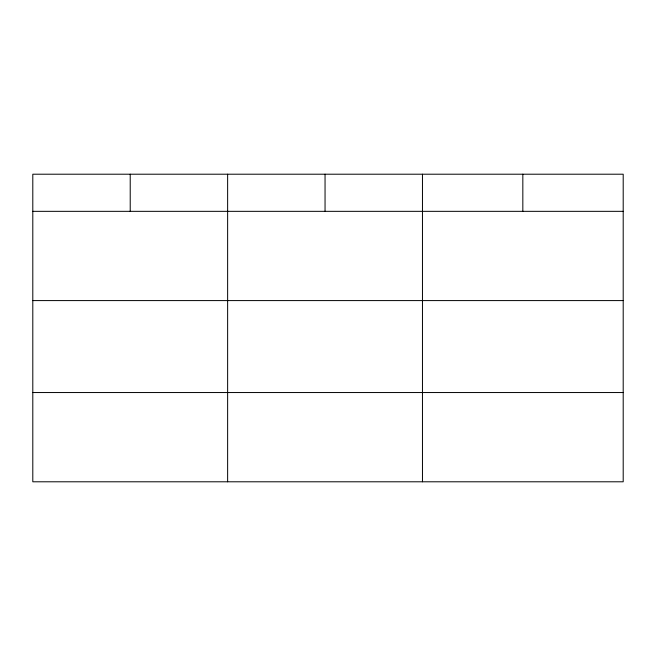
<?xml version="1.0" encoding="UTF-8"?>
<svg xmlns="http://www.w3.org/2000/svg" width="656" height="656" viewBox="0 0 656 656"><rect width="100%" height="100%" fill="white"/><g stroke="black" fill="none" stroke-linecap="round" stroke-linejoin="round"><path stroke-width="0.98" d="M623.2 300.587L623.2 174.209L32.8 174.209L32.8 481.791L623.2 481.791L623.2 300.587L32.8 300.587M32.8 211.339L623.2 211.339M32.8 392.542L623.2 392.542M522.832 174.209L522.832 211.339M422.464 174.209L422.464 481.791M325.048 174.209L325.048 211.339M227.632 174.209L227.632 481.791M130.216 174.209L130.216 211.339"/></g></svg>
